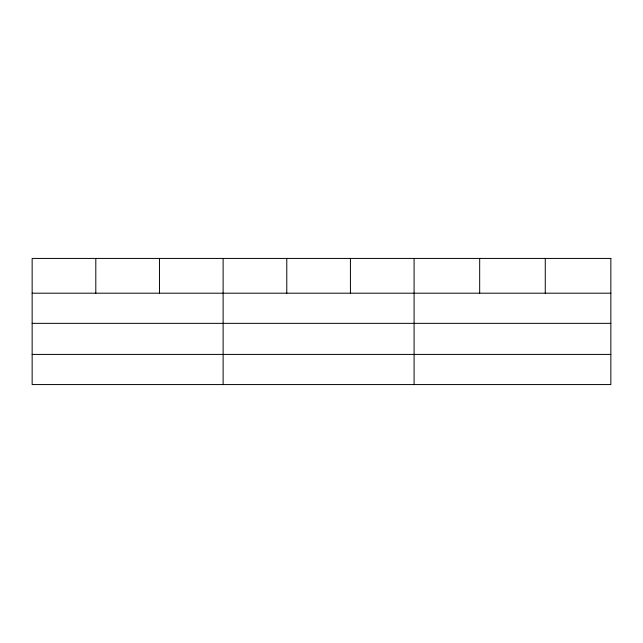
<?xml version="1.0" encoding="UTF-8"?>
<svg xmlns="http://www.w3.org/2000/svg" width="643" height="643" viewBox="0 0 643 643"><rect width="100%" height="100%" fill="white"/><g stroke="black" fill="none" stroke-linecap="round" stroke-linejoin="round"><path stroke-width="0.96" d="M32.15 293.192L610.85 293.192M32.15 323.349L610.85 323.349M32.15 354.414L610.85 354.414M545.264 258.43L545.264 293.192M479.678 258.43L479.678 293.192M414.092 258.43L414.092 384.57M350.435 258.43L350.435 293.192M286.778 258.43L286.778 293.192M223.121 258.43L223.121 384.57M159.464 258.43L159.464 293.192M95.807 258.43L95.807 293.192M610.85 258.43L32.15 258.43L32.15 384.57L610.85 384.57L610.85 258.43"/></g></svg>
